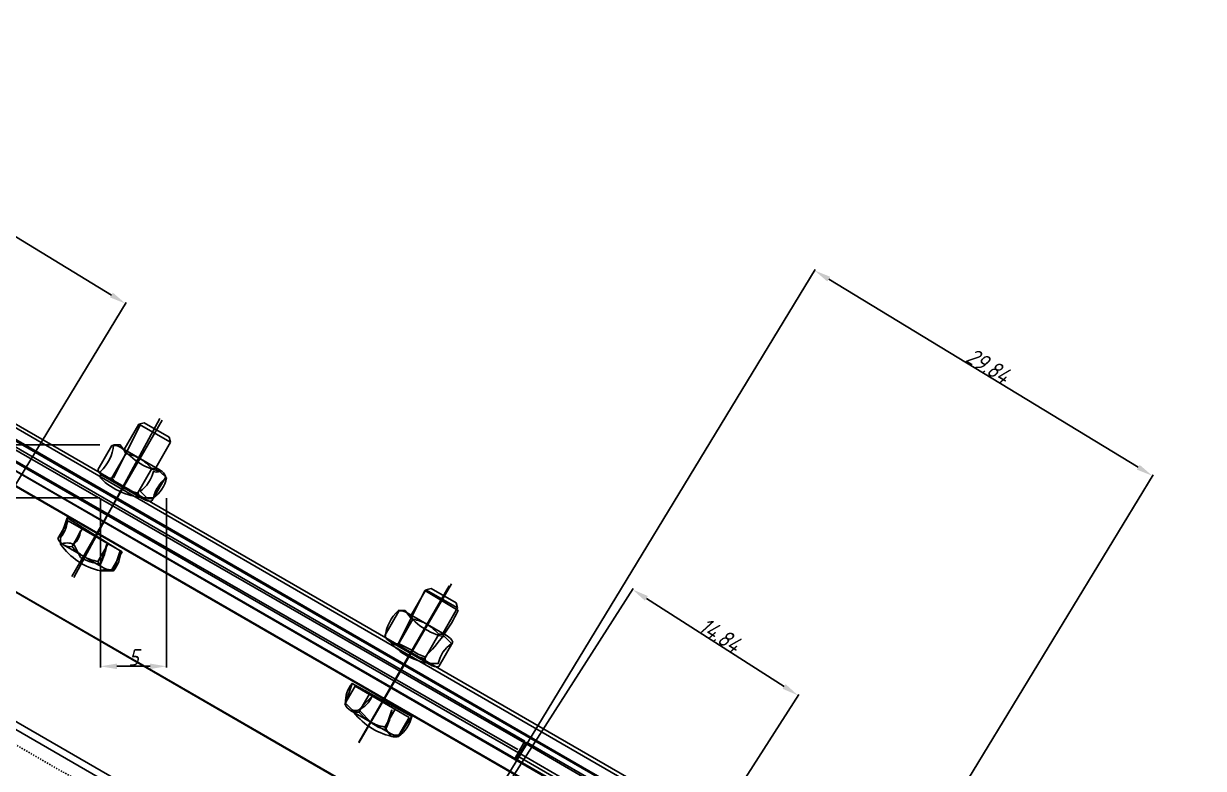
# Model space of a CAD drawing. Header units: millimetres. Extents: x 2787 to 6144, y -18 to 478.
# Drawn here: x 6005.7 to 6094.7, y 192.6 to 248.8 of the extents above; entities that cross this region are included whole.
import ezdxf

# ---------------------------------------------------------------- set-up
doc = ezdxf.new("R2010")
doc.units = ezdxf.units.MM
for name, pattern in [('ACAD_ISO02W100', [15, 12, -3]), ('CENTER', [50.8, 31.75, -6.35, 6.35, -6.35]), ('HIDDEN', [0.2, 0.1, -0.1])]:
    doc.linetypes.add(name, pattern=pattern)
for name, color, linetype in [('ADIM', 3, 'Continuous'), ('ADIM_CLEAN', 3, 'Continuous'), ('ADIM_CLEAN_L', 3, 'Continuous')]:
    doc.layers.add(name, color=color, linetype=linetype)
for name, color, linetype, lineweight in [('中心线', 1, 'CENTER', 13), ('尺寸线', 22, 'Continuous', 13), ('虚线', 8, 'ACAD_ISO02W100', 13)]:
    doc.layers.add(name, color=color, linetype=linetype, lineweight=lineweight)
doc.styles.get("Standard").update_dxf_attribs({"font": 'gbeitc.shx', "bigfont": 'gbcbig.shx'})
doc.dimstyles.new('ADIM', dxfattribs={"dimscale": 0.5, "dimtxt": 2.5, "dimasz": 2.5, "dimexe": 0.18, "dimexo": 0.0625, "dimgap": 0.09, "dimtad": 1, "dimdec": 4, "dimzin": 0, "dimdsep": 46, "dimtxsty": 'Standard', "dimcen": 0.09, "dimadec": 0, "dimazin": 0, "dimtfac": 1, "dimtdec": 4, "dimtofl": 0, "dimtmove": 0, "dimatfit": 3, "dimfxl": 1, "dimtolj": 1, "dimtzin": 0, "dimarcsym": 0})

# ---------------------------------------------------------------- blocks, each defined once
blk = doc.blocks.new('*D35')
at = {"layer": 'ADIM', "color": 0, "lineweight": -2, "transparency": 16777216}
for p, q in [((6034.016, 178.527), (6065.449, 230.239)), ((6089.834, 215.311), (6066.47, 229.513)), ((6059.516, 163.027), (6090.949, 214.739))]:
    blk.add_line(p, q, dxfattribs=at)
at = {"layer": 'ADIM', "color": 0, "transparency": 16777216}
for points in [[(6066.579, 229.691), (6066.362, 229.335), (6065.402, 230.162)], [(6089.942, 215.489), (6089.726, 215.133), (6090.902, 214.662)]]:
    blk.add_solid(points, dxfattribs=at)
at = {"layer": 'Defpoints', "color": 0, "transparency": 16777216}
for p in [(6065.402, 230.162), (6034, 178.5), (6059.5, 163)]:
    blk.add_point(p, dxfattribs=at)
at = {"layer": 'ADIM', "color": 0, "transparency": 16777216, "insert": (6078.5, 222.984), "char_height": 1.25, "attachment_point": 5, "rotation": 328.70696}
blk.add_mtext('\\A1;29.84', dxfattribs=at)
blk = doc.blocks.new('*D36')
at = {"layer": 'ADIM', "color": 0, "lineweight": -2, "transparency": 16777216}
for p, q in [((6034.017, 178.526), (6051.706, 206.165)), ((6052.71, 205.416), (6063.104, 198.763)), ((6046.517, 170.526), (6064.206, 198.165))]:
    blk.add_line(p, q, dxfattribs=at)
at = {"layer": 'ADIM', "color": 0, "transparency": 16777216}
for points in [[(6052.822, 205.591), (6052.598, 205.24), (6051.657, 206.09)], [(6063.217, 198.939), (6062.992, 198.588), (6064.157, 198.09)]]:
    blk.add_solid(points, dxfattribs=at)
at = {"layer": 'Defpoints', "color": 0, "transparency": 16777216}
for p in [(6064.157, 198.09), (6034, 178.5), (6046.5, 170.5)]:
    blk.add_point(p, dxfattribs=at)
at = {"layer": 'ADIM', "color": 0, "transparency": 16777216, "insert": (6058.268, 202.654), "char_height": 1.25, "attachment_point": 5, "rotation": 327.38076}
blk.add_mtext('\\A1;14.84', dxfattribs=at)
blk = doc.blocks.new('*D46')
at = {"layer": 'ADIM', "color": 0, "lineweight": -2, "transparency": 16777216}
for p, q in [((5956.516, 191.527), (5987.949, 243.239)), ((6012.334, 228.311), (5988.97, 242.513)), ((5982.016, 176.027), (6013.449, 227.739))]:
    blk.add_line(p, q, dxfattribs=at)
at = {"layer": 'ADIM', "color": 0, "transparency": 16777216}
for points in [[(5989.079, 242.691), (5988.862, 242.335), (5987.902, 243.162)], [(6012.442, 228.489), (6012.226, 228.133), (6013.402, 227.662)]]:
    blk.add_solid(points, dxfattribs=at)
at = {"layer": 'Defpoints', "color": 0, "transparency": 16777216}
for p in [(5987.902, 243.162), (5956.5, 191.5), (5982, 176)]:
    blk.add_point(p, dxfattribs=at)
at = {"layer": 'ADIM', "color": 0, "transparency": 16777216, "insert": (6001, 235.984), "char_height": 1.25, "attachment_point": 5, "rotation": 328.70696}
blk.add_mtext('\\A1;29.84', dxfattribs=at)
blk = doc.blocks.new('*D188')
at = {"layer": 'ADIM', "color": 0, "lineweight": -2, "transparency": 16777216}
for p, q in [((6011.5, 212.969), (6011.5, 200.197)), ((6016.5, 212.969), (6016.5, 200.197)), ((6012.75, 200.287), (6015.25, 200.287))]:
    blk.add_line(p, q, dxfattribs=at)
at = {"layer": 'ADIM', "color": 0, "transparency": 16777216}
for points in [[(6012.75, 200.495), (6012.75, 200.079), (6011.5, 200.287)], [(6015.25, 200.495), (6015.25, 200.079), (6016.5, 200.287)]]:
    blk.add_solid(points, dxfattribs=at)
at = {"layer": 'Defpoints', "color": 0, "transparency": 16777216}
for p in [(6011.5, 213), (6016.5, 213), (6016.5, 200.287)]:
    blk.add_point(p, dxfattribs=at)
at = {"layer": 'ADIM', "color": 0, "transparency": 16777216, "insert": (6014, 200.957), "char_height": 1.25, "attachment_point": 5}
blk.add_mtext('\\A1;5', dxfattribs=at)
blk = doc.blocks.new('*D189')
at = {"layer": 'ADIM', "color": 0, "lineweight": -2, "transparency": 16777216}
for p, q in [((6011.469, 217), (6000.01, 217)), ((6000.1, 214.25), (6000.1, 215.75)), ((6011.469, 213), (6000.01, 213))]:
    blk.add_line(p, q, dxfattribs=at)
at = {"layer": 'ADIM', "color": 0, "transparency": 16777216}
for points in [[(5999.892, 215.75), (6000.308, 215.75), (6000.1, 217)], [(5999.892, 214.25), (6000.308, 214.25), (6000.1, 213)]]:
    blk.add_solid(points, dxfattribs=at)
at = {"layer": 'Defpoints', "color": 0, "transparency": 16777216}
for p in [(6000.1, 217), (6011.5, 217), (6011.5, 213)]:
    blk.add_point(p, dxfattribs=at)
at = {"layer": 'ADIM', "color": 0, "transparency": 16777216, "insert": (5999.43, 215), "char_height": 1.25, "attachment_point": 5, "rotation": 90}
blk.add_mtext('\\A1;4', dxfattribs=at)

msp = doc.modelspace()

# ---------------------------------------------------------------- linework, layer by layer
at = {"color": 7, "linetype": 'Continuous', "lineweight": -3}
for p, q in [((6139.25092, 140.76587), (5731.60126, 376.32245)), ((6138.87591, 140.11634), (5731.22628, 375.67295)), ((5730.10334, 373.72797), (6137.87692, 138.38603)), ((5729.60334, 372.86194), (6137.37707, 137.51992)), ((6113.91684, 132.7302), (5721.6621, 359.10731)), ((6043.54713, 194.63317), (5997.54682, 221.19146)), ((6043.04721, 193.76728), (5997.0469, 220.32557)), ((6013.30124, 216.64619), (6014.404, 218.55622)), ((6014.404, 218.55622), (6014.8139, 218.6596)), ((6014.404, 218.55622), (6016.79937, 217.20513)), ((6014.8139, 218.6596), (6016.68946, 217.57675)), ((6016.79937, 217.20513), (6016.68946, 217.57675)), ((6011.31145, 215.1177), (6012.36755, 216.94692)), ((6013.002, 216.81895), (6016.01447, 215.0797)), ((6015.68281, 215.27119), (6016.79937, 217.20513)), ((6012.37395, 214.50427), (6013.43005, 216.33348)), ((6011.7395, 214.63224), (6014.75197, 212.89299)), ((6014.32392, 213.37846), (6015.38001, 215.20767)), ((6015.38642, 212.76502), (6016.44251, 214.59424)), ((5995.69026, 211.3521), (6041.59423, 184.86011)), ((6008.30056, 209.94163), (6009.07235, 211.27842)), ((6009.07235, 211.27842), (6013.14732, 208.92574)), ((6009.36306, 209.32819), (6010.13485, 210.66499)), ((6008.7286, 209.45616), (6011.74107, 207.71691)), ((6011.31302, 208.20238), (6012.08482, 209.53917)), ((6012.37552, 207.58895), (6013.14732, 208.92574)), ((6034.95406, 204.14997), (6036.05681, 206.06)), ((6036.05681, 206.06), (6036.46672, 206.16338)), ((6036.05681, 206.06), (6038.45219, 204.70891)), ((6036.46672, 206.16338), (6038.34228, 205.08053)), ((6038.45219, 204.70891), (6038.34228, 205.08053)), ((6032.96427, 202.62148), (6034.02037, 204.4507)), ((6034.65482, 204.32273), (6037.66728, 202.58348)), ((6037.33563, 202.77497), (6038.45219, 204.70891)), ((6034.02677, 202.00805), (6035.08287, 203.83726)), ((6033.39232, 202.13602), (6036.40478, 200.39677)), ((6035.97673, 200.88224), (6037.03283, 202.71145)), ((6037.03923, 200.2688), (6038.09533, 202.09802)), ((6029.95337, 197.44541), (6030.72517, 198.7822)), ((6030.72517, 198.7822), (6034.80014, 196.42952)), ((6031.01587, 196.83197), (6031.78767, 198.16877)), ((6030.38142, 196.95994), (6033.39389, 195.22069)), ((6032.96584, 195.70616), (6033.73764, 197.04295)), ((6034.02834, 195.09272), (6034.80014, 196.42952)), ((6043.54713, 194.63317), (6042.73476, 193.2261)), ((6043.65537, 194.57068), (6042.84299, 193.16361)), ((6138.65019, 139.72539), (6043.65537, 194.57068)), ((6138.15027, 138.8595), (6043.15544, 193.70479))]:
    msp.add_line(p, q, dxfattribs=at)
for centre, radius, start, end in [((6012.52207, 216.07624), 0.88429, 57.1298859, 100.0632782), ((6012.59876, 216.03196), 0.88429, 19.9367218, 62.8701141), ((6012.86867, 213.05278), 3.32839, 60.4883334, 80.28977), ((6012.81953, 213.08115), 3.32839, 39.71023, 59.5116666), ((6012.14274, 215.41923), 0.88429, 199.9367218, 242.8701141), ((6012.21944, 215.37495), 0.88429, 237.1298859, 280.0632782), ((6015.53453, 214.33699), 0.88429, 57.1298859, 100.0632782), ((6015.61122, 214.29271), 0.88429, 19.9367218, 62.8701141), ((6014.93444, 216.6308), 3.32839, 219.71023, 239.5116666), ((6014.8853, 216.65916), 3.32839, 240.4883334, 260.28977), ((6015.15521, 213.67998), 0.88429, 199.9367218, 242.8701141), ((6015.2319, 213.63571), 0.88429, 237.1298859, 280.0632782), ((6009.13185, 210.24315), 0.88429, 199.9367218, 242.8701141), ((6009.20854, 210.19887), 0.88429, 237.1298859, 280.0632782), ((6011.92354, 211.45472), 3.32839, 219.71023, 239.5116666), ((6011.8744, 211.48309), 3.32839, 240.4883334, 260.28977), ((6012.14431, 208.50391), 0.88429, 199.9367218, 242.8701141), ((6012.221, 208.45963), 0.88429, 237.1298859, 280.0632782), ((6034.17488, 203.58001), 0.88429, 57.1298859, 100.0632782), ((6034.25158, 203.53574), 0.88429, 19.9367218, 62.8701141), ((6034.52148, 200.55656), 3.32839, 60.4883334, 80.28977), ((6034.47235, 200.58493), 3.32839, 39.71023, 59.5116666), ((6033.79556, 202.92301), 0.88429, 199.9367218, 242.8701141), ((6033.87225, 202.87873), 0.88429, 237.1298859, 280.0632782), ((6037.18735, 201.84077), 0.88429, 57.1298859, 100.0632782), ((6037.26404, 201.79649), 0.88429, 19.9367218, 62.8701141), ((6036.58725, 204.13457), 3.32839, 219.71023, 239.5116666), ((6036.53812, 204.16294), 3.32839, 240.4883334, 260.28977), ((6036.80803, 201.18376), 0.88429, 199.9367218, 242.8701141), ((6036.88472, 201.13949), 0.88429, 237.1298859, 280.0632782), ((6030.78466, 197.74693), 0.88429, 199.9367218, 242.8701141), ((6030.86136, 197.70265), 0.88429, 237.1298859, 280.0632782), ((6033.57635, 198.9585), 3.32839, 219.71023, 239.5116666), ((6033.52722, 198.98686), 3.32839, 240.4883334, 260.28977), ((6033.79713, 196.00768), 0.88429, 199.9367218, 242.8701141), ((6033.87382, 195.96341), 0.88429, 237.1298859, 280.0632782)]:
    msp.add_arc(centre, radius, start, end, dxfattribs=at)
at = {"layer": 'ADIM_CLEAN'}
for points in [[(6016, 215), (6016.5, 214.5, 0.18955484), (6015.5, 213), (6015, 213, -0.18955484), (6011.5, 214.5), (6011.5, 215, 0.18955484), (6012.5, 217), (6013, 217, 0.18955484)], [(6014.5, 213.5), (6015, 213, 0.18955484), (6015.5, 213, 0.18955484), (6016.5, 214.5), (6016, 215, -0.18955484), (6015.5, 215, -0.18955484)], [(6012, 209.5), (6011.5, 208), (6011.5, 207.5, -0.18955484), (6012.5, 207.5, 0.18955484), (6013, 209), (6009, 211.5), (6008.5, 210), (6008.5, 209.5, -0.18955484), (6009.5, 209.5, 0.18955484), (6010, 210.5), (6009.5, 209.5), (6010, 208.5, 0.0866157), (6011.5, 208, 0.0866157)], [(6012.5, 207.5), (6011.5, 207.5, -0.18955484), (6008.5, 209.5), (6008.5, 210, 0.18955484), (6009, 211.5), (6013, 209)], [(6036, 206), (6034, 202), (6035, 201.5, 0.0866157), (6036, 201, 0.0866157), (6038.5, 204.5)], [(6033.5, 202), (6033, 202.5, -0.18955484), (6034, 204.5), (6034.5, 204.5, 0.18955484), (6037.5, 202.5), (6038, 202, 0.18955484), (6037, 200.5), (6036.5, 200.5, -0.18955484)], [(6034, 195), (6033.5, 195, -0.18955484), (6030.5, 197), (6030, 197.5, -0.18955484), (6030.5, 199), (6035, 196.5)], [(6033.5, 197), (6033, 195.5), (6033.5, 195, 0.18955484), (6034, 195, 0.18955484), (6035, 196.5), (6030.5, 199), (6030, 197.5), (6030.5, 197, 0.18955484), (6031, 197, 0.18955484), (6032, 198), (6031, 197), (6032, 196, 0.0866157), (6033, 195.5, 0.0866157)]]:
    msp.add_lwpolyline(points, format="xyb", close=True, dxfattribs=at)
at = {"layer": 'ADIM_CLEAN_L'}
for p, q in [((5731.5, 376.5), (6139.5, 141)), ((5731, 375.5), (6139, 140)), ((5730, 373.5), (6138, 138.5)), ((5729.5, 373), (6137.5, 137.5)), ((5722, 359.5), (6114.5, 133)), ((5858.5, 300), (6043, 194)), ((5856, 292), (6088, 158)), ((5997.5, 221), (6043.5, 194.5)), ((6009.5, 207), (6016, 219)), ((6012.5, 214.5), (6014.5, 218.5)), ((6031, 194.5), (6038, 206.5)), ((6043.5, 194.5), (6138.5, 139.5)), ((6043, 193.5), (6138, 139))]:
    msp.add_line(p, q, dxfattribs=at)
at = {"layer": '中心线', "lineweight": -3}
for p, q in [((6009.35593, 207.06135), (6016.16692, 218.85832)), ((6031.00657, 194.56135), (6037.81755, 206.35832))]:
    msp.add_line(p, q, dxfattribs=at)
at = {"layer": '尺寸线', "lineweight": -3}
for p, q in [((6009.35593, 207.06135), (6016.16692, 218.85832)), ((6031.00657, 194.56135), (6037.81755, 206.35832))]:
    msp.add_line(p, q, dxfattribs=at)
at = {"layer": '虚线', "color": 251, "linetype": 'HIDDEN', "lineweight": -3}
msp.add_line((6114.0845, 131.47886), (5744.72074, 344.64518), dxfattribs=at)

# ---------------------------------------------------------------- dimensions: what is measured, and where the dimension line sits
at = {"layer": 'ADIM'}
for p1, p2, distance, text, picture, middle in [((5982, 176), (5956.5, 191.5), -60.45704, '29.84', '*D46', (6001.00032, 235.9844)), ((6059.5, 163), (6034, 178.5), -60.45704, '29.84', '*D35', (6078.50032, 222.9844)), ((6034, 178.5), (6046.5, 170.5), 32.75616, '14.84', '*D36', (6058.2685, 202.6539))]:
    dim = msp.add_aligned_dim(p1=p1, p2=p2, distance=distance, text=text, dimstyle='ADIM', dxfattribs=at)
    dim.commit()
    dim.dimension.update_dxf_attribs({"geometry": picture, "text_midpoint": middle})
dim = msp.add_linear_dim(base=(6000.09997, 217), p1=(6011.5, 213), p2=(6011.5, 217), angle=90, text='4', dimstyle='ADIM', dxfattribs=at)
dim.commit()
dim.dimension.update_dxf_attribs({"geometry": '*D189', "text_midpoint": (5999.42997, 215)})
dim = msp.add_linear_dim(base=(6016.5, 200.28691), p1=(6011.5, 213), p2=(6016.5, 213), text='5', dimstyle='ADIM', dxfattribs=at)
dim.commit()
dim.dimension.update_dxf_attribs({"geometry": '*D188', "text_midpoint": (6014, 200.95691)})

doc.saveas('drawing.dxf')
